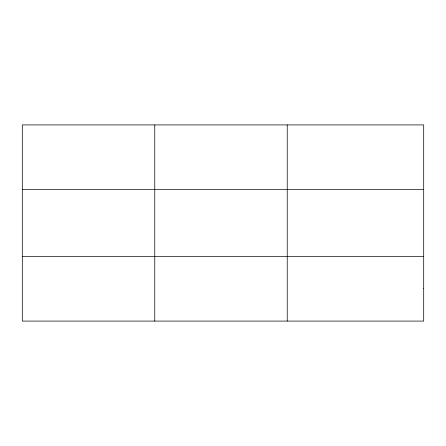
<?xml version="1.0" encoding="UTF-8"?>
<svg xmlns="http://www.w3.org/2000/svg" width="446" height="446" viewBox="0 0 446 446"><rect width="100%" height="100%" fill="white"/><g stroke="black" fill="none" stroke-linecap="round" stroke-linejoin="round"><path stroke-width="0.67" d="M154.762 124.913L154.762 321.087M287.224 124.913L287.224 321.087M22.3 189.65L423.7 189.65M22.3 256.35L423.7 256.35M423.7 288.718L423.7 321.087L22.3 321.087L22.3 124.913L423.7 124.913L423.7 288.718"/></g></svg>
